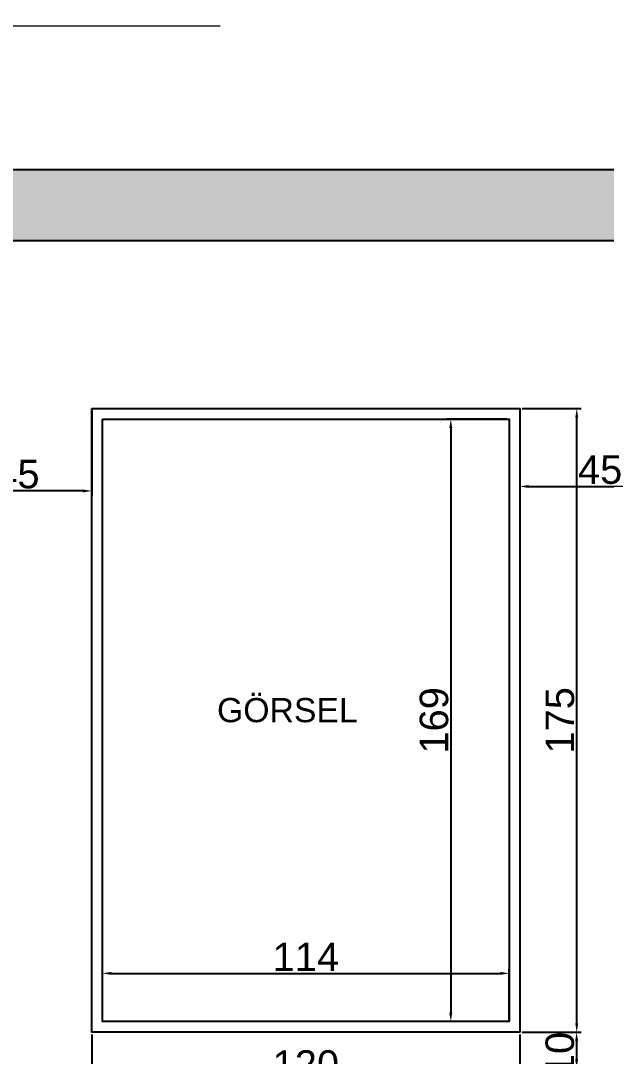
# Model space of a CAD drawing. Header units: millimetres. Extents: x 1287 to 21021, y -1522 to 4173.
# Drawn here: x 9587.9 to 9752.1, y 3366.2 to 3656.7 of the extents above; entities that cross this region are included whole.
import ezdxf

# ---------------------------------------------------------------- set-up
doc = ezdxf.new("R2010")
doc.units = ezdxf.units.MM
doc.layers.add('BİLGİ', color=2, linetype='Continuous', lineweight=20)
doc.layers.add('ÖLÇÜ', color=40, linetype='Continuous', lineweight=5)
doc.styles.get("Standard").update_dxf_attribs({"font": 'arial.ttf'})
doc.dimstyles.new('ISO-25', dxfattribs={"dimtxt": 2.5, "dimasz": 2.5, "dimexe": 1.25, "dimexo": 0.625, "dimtad": 1, "dimtxsty": 'Standard', "dimcen": 2.5, "dimadec": 0, "dimazin": 0, "dimtfac": 1, "dimtmove": 0, "dimatfit": 3, "dimfxl": 1, "dimarcsym": 0})

# ---------------------------------------------------------------- blocks, each defined once
blk = doc.blocks.new('*D265')
at = {"layer": 'Defpoints', "color": 0, "transparency": 16777216}
for p in [(9727.85, 3547.98), (9743.8, 3547.98), (9727.85, 3372.98)]:
    blk.add_point(p, dxfattribs=at)
at = {"layer": 'ÖLÇÜ', "color": 0, "lineweight": -2, "transparency": 16777216}
for p, q in [((9728.48, 3547.98), (9745.05, 3547.98)), ((9743.8, 3375.48), (9743.8, 3545.48)), ((9728.48, 3372.98), (9745.05, 3372.98))]:
    blk.add_line(p, q, dxfattribs=at)
at = {"layer": 'ÖLÇÜ', "color": 0, "transparency": 16777216}
for points in [[(9743.39, 3545.48), (9744.22, 3545.48), (9743.8, 3547.98)], [(9743.39, 3375.48), (9744.22, 3375.48), (9743.8, 3372.98)]]:
    blk.add_solid(points, dxfattribs=at)
at = {"layer": 'ÖLÇÜ', "color": 0, "lineweight": 0, "transparency": 16777216, "insert": (9739.12, 3460.48), "char_height": 8, "attachment_point": 5, "rotation": 90}
blk.add_mtext('175', dxfattribs=at)
blk = doc.blocks.new('*D266')
at = {"layer": 'Defpoints', "color": 0, "transparency": 16777216}
for p in [(9607.85, 3372.98), (9727.85, 3372.98), (9607.85, 3359.2)]:
    blk.add_point(p, dxfattribs=at)
at = {"layer": 'ÖLÇÜ', "color": 0, "lineweight": -2, "transparency": 16777216}
for p, q in [((9607.85, 3372.35), (9607.85, 3357.95)), ((9727.85, 3372.35), (9727.85, 3357.95)), ((9725.35, 3359.2), (9610.35, 3359.2))]:
    blk.add_line(p, q, dxfattribs=at)
at = {"layer": 'ÖLÇÜ', "color": 0, "transparency": 16777216}
for points in [[(9610.35, 3359.62), (9610.35, 3358.79), (9607.85, 3359.2)], [(9725.35, 3359.62), (9725.35, 3358.79), (9727.85, 3359.2)]]:
    blk.add_solid(points, dxfattribs=at)
at = {"layer": 'ÖLÇÜ', "color": 0, "lineweight": 0, "transparency": 16777216, "insert": (9667.85, 3363.88), "char_height": 8, "attachment_point": 5}
blk.add_mtext('120', dxfattribs=at)
blk = doc.blocks.new('*D267')
at = {"layer": 'Defpoints', "color": 0, "transparency": 16777216}
for p in [(9724.85, 3389.51), (9610.85, 3375.98), (9724.85, 3375.98)]:
    blk.add_point(p, dxfattribs=at)
at = {"layer": 'ÖLÇÜ', "color": 0, "lineweight": -2, "transparency": 16777216}
for p, q in [((9610.85, 3376.6), (9610.85, 3390.76)), ((9724.85, 3376.6), (9724.85, 3390.76)), ((9613.35, 3389.51), (9722.35, 3389.51))]:
    blk.add_line(p, q, dxfattribs=at)
at = {"layer": 'ÖLÇÜ', "color": 0, "transparency": 16777216}
for points in [[(9613.35, 3389.93), (9613.35, 3389.09), (9610.85, 3389.51)], [(9722.35, 3389.93), (9722.35, 3389.09), (9724.85, 3389.51)]]:
    blk.add_solid(points, dxfattribs=at)
at = {"layer": 'ÖLÇÜ', "color": 0, "lineweight": 0, "transparency": 16777216, "insert": (9667.85, 3394.13), "char_height": 8, "attachment_point": 5}
blk.add_mtext('114', dxfattribs=at)
blk = doc.blocks.new('*D268')
at = {"layer": 'Defpoints', "color": 0, "transparency": 16777216}
for p in [(9724.85, 3544.98), (9708.49, 3375.98), (9724.85, 3375.98)]:
    blk.add_point(p, dxfattribs=at)
at = {"layer": 'ÖLÇÜ', "color": 0, "lineweight": -2, "transparency": 16777216}
for p, q in [((9724.23, 3544.98), (9707.24, 3544.98)), ((9708.49, 3542.48), (9708.49, 3378.48)), ((9724.23, 3375.98), (9707.24, 3375.98))]:
    blk.add_line(p, q, dxfattribs=at)
at = {"layer": 'ÖLÇÜ', "color": 0, "transparency": 16777216}
for points in [[(9708.07, 3542.48), (9708.9, 3542.48), (9708.49, 3544.98)], [(9708.07, 3378.48), (9708.9, 3378.48), (9708.49, 3375.98)]]:
    blk.add_solid(points, dxfattribs=at)
at = {"layer": 'ÖLÇÜ', "color": 0, "lineweight": 0, "transparency": 16777216, "insert": (9703.81, 3460.48), "char_height": 8, "attachment_point": 5, "rotation": 90}
blk.add_mtext('169', dxfattribs=at)
blk = doc.blocks.new('*D273')
at = {"layer": 'Defpoints', "color": 0, "transparency": 16777216}
for p in [(9727.85, 3372.98), (9727.85, 3362.94), (9743.77, 3362.94)]:
    blk.add_point(p, dxfattribs=at)
at = {"layer": 'ÖLÇÜ', "color": 0, "lineweight": -2, "transparency": 16777216}
for p, q in [((9728.48, 3372.98), (9745.02, 3372.98)), ((9743.77, 3370.48), (9743.77, 3365.44)), ((9728.48, 3362.94), (9745.02, 3362.94))]:
    blk.add_line(p, q, dxfattribs=at)
at = {"layer": 'ÖLÇÜ', "color": 0, "transparency": 16777216}
for points in [[(9743.36, 3370.48), (9744.19, 3370.48), (9743.77, 3372.98)], [(9743.36, 3365.44), (9744.19, 3365.44), (9743.77, 3362.94)]]:
    blk.add_solid(points, dxfattribs=at)
at = {"layer": 'ÖLÇÜ', "color": 0, "lineweight": 0, "transparency": 16777216, "insert": (9739.09, 3366.89), "char_height": 8, "attachment_point": 5, "rotation": 90}
blk.add_mtext('{\\fArial|b0|i0|c162|p34;10}', dxfattribs=at)
blk = doc.blocks.new('*D286')
at = {"layer": 'Defpoints', "color": 0, "transparency": 16777216}
for p in [(9727.85, 3547.98), (9772.85, 3547.98), (9772.85, 3526.09)]:
    blk.add_point(p, dxfattribs=at)
at = {"layer": 'ÖLÇÜ', "color": 0, "lineweight": -2, "transparency": 16777216}
for p, q in [((9727.85, 3547.35), (9727.85, 3524.84)), ((9772.85, 3547.35), (9772.85, 3524.84)), ((9730.35, 3526.09), (9770.35, 3526.09))]:
    blk.add_line(p, q, dxfattribs=at)
at = {"layer": 'ÖLÇÜ', "color": 0, "transparency": 16777216}
for points in [[(9730.35, 3526.5), (9730.35, 3525.67), (9727.85, 3526.09)], [(9770.35, 3526.5), (9770.35, 3525.67), (9772.85, 3526.09)]]:
    blk.add_solid(points, dxfattribs=at)
at = {"layer": 'ÖLÇÜ', "color": 0, "lineweight": 0, "transparency": 16777216, "insert": (9750.35, 3530.77), "char_height": 8, "attachment_point": 5}
blk.add_mtext('45', dxfattribs=at)
blk = doc.blocks.new('*D287')
at = {"layer": 'Defpoints', "color": 0, "transparency": 16777216}
for p in [(9566.1, 3547.98), (9607.85, 3547.98), (9566.1, 3524.84)]:
    blk.add_point(p, dxfattribs=at)
at = {"layer": 'ÖLÇÜ', "color": 0, "lineweight": -2, "transparency": 16777216}
for p, q in [((9566.1, 3547.35), (9566.1, 3523.59)), ((9607.85, 3547.35), (9607.85, 3523.59)), ((9605.35, 3524.84), (9568.6, 3524.84))]:
    blk.add_line(p, q, dxfattribs=at)
at = {"layer": 'ÖLÇÜ', "color": 0, "transparency": 16777216}
for points in [[(9568.6, 3525.25), (9568.6, 3524.42), (9566.1, 3524.84)], [(9605.35, 3525.25), (9605.35, 3524.42), (9607.85, 3524.84)]]:
    blk.add_solid(points, dxfattribs=at)
at = {"layer": 'ÖLÇÜ', "color": 0, "lineweight": 0, "transparency": 16777216, "insert": (9586.98, 3529.52), "char_height": 8, "attachment_point": 5}
blk.add_mtext('{\\fArial|b0|i0|c162|p34;45}', dxfattribs=at)

msp = doc.modelspace()

# ---------------------------------------------------------------- hatches: boundary and pattern name
h = msp.add_hatch(color=256)
h.dxf.hatch_style = 1
h.paths.add_polyline_path([(10598.775, 584.53), (10598.775, 4059.675), (5942.638, 4059.675), (5942.638, 584.53)])
h.paths.add_polyline_path([(5962.638, 604.53), (5962.638, 4039.675), (10578.775, 4039.675), (10578.775, 604.53)], flags=16)
h.paths.add_polyline_path([(6519.893, 778.27), (6520.667, 3865.935), (6536.057, 3865.935), (6535.283, 778.27)], flags=0)
h.paths.add_polyline_path([(6015.638, 1487.424), (6015.635, 1502.885), (6468.358, 1502.885), (6468.358, 1487.495)], flags=0)
h.paths.add_polyline_path([(6080.278, 1558.408), (6080.278, 1881.292), (6183.601, 1881.292), (6183.601, 1558.408)], flags=0)
h.paths.add_polyline_path([(6071.667, 1891.8), (6037.227, 1891.8), (6054.447, 1921.935)], flags=0)
h.paths.add_polyline_path([(6015.635, 1969.703), (6015.638, 1985.164), (6468.358, 1985.093), (6468.358, 1969.703)], flags=0)
h.paths.add_polyline_path([(6015.521, 2302.178), (6015.523, 2317.639), (6468.243, 2317.568), (6468.243, 2302.178)], flags=0)
h.paths.add_polyline_path([(6015.556, 2537.898), (6015.558, 2553.359), (6468.278, 2553.288), (6468.278, 2537.898)], flags=0)
h.paths.add_polyline_path([(6015.591, 2763.088), (6015.594, 2778.549), (6468.313, 2778.478), (6468.313, 2763.088)], flags=0)
h.paths.add_polyline_path([(6015.635, 2988.278), (6015.638, 3003.739), (6468.358, 3003.668), (6468.358, 2988.278)], flags=0)
h.paths.add_polyline_path([(6015.635, 3269.753), (6015.638, 3285.214), (6468.358, 3285.143), (6468.358, 3269.753)], flags=0)
h.paths.add_polyline_path([(6015.635, 3569.858), (6015.638, 3585.319), (6468.358, 3585.248), (6468.358, 3569.858)], flags=0)
h.paths.add_polyline_path([(6011.198, 802.859), (6502.295, 802.859), (6502.295, 1366.204), (6011.198, 1366.204)], flags=8)
h.paths.add_polyline_path([(6032.866, 1386.231), (6154.175, 1386.231), (6154.175, 1444.648), (6032.866, 1444.648)], flags=8)
h.paths.add_polyline_path([(6083.249, 2022.59), (6419.744, 2022.59), (6419.744, 2188.638), (6083.249, 2188.638)], flags=8)
h.paths.add_polyline_path([(6032.989, 3510.142), (6274.583, 3510.142), (6274.583, 3568.56), (6032.989, 3568.56)], flags=8)
h.paths.add_polyline_path([(6192.211, 1890.769), (6318.904, 1890.769), (6318.904, 1916.599), (6192.211, 1916.599)], flags=8)
h.paths.add_polyline_path([(6096.728, 1889.902), (6173.401, 1889.902), (6173.401, 1915.733), (6096.728, 1915.733)], flags=8)
h.paths.add_polyline_path([(6219.686, 3657.173), (6505.428, 3657.173), (6505.428, 3704.638), (6219.686, 3704.638)], flags=8)
h = msp.add_hatch(color=256)
h.dxf.hatch_style = 1
h.paths.add_polyline_path([(9961.62, 3594.978), (9961.62, 3614.978), (8961.553, 3614.978), (8961.553, 3259.978), (9981.62, 3259.978), (9981.62, 3279.978), (8976.559, 3279.978), (8976.559, 3594.978)])

# ---------------------------------------------------------------- linework, layer by layer
for points in [[(8976.559, 3279.978), (9981.62, 3279.978), (9981.62, 3259.978), (8961.553, 3259.978), (8961.553, 3614.978), (9961.62, 3614.978), (9961.62, 3594.978), (8976.559, 3594.978)], [(9607.854, 3547.978), (9727.854, 3547.978), (9727.854, 3372.978), (9607.854, 3372.978)], [(9610.854, 3544.978), (9724.854, 3544.978), (9724.854, 3375.978), (9610.854, 3375.978)]]:
    msp.add_lwpolyline(points, close=True)
at = {"layer": 'BİLGİ', "color": 1, "ltscale": 2}
msp.add_lwpolyline([(9381.709, 3655.288), (9643.835, 3655.288)], dxfattribs=at)

# ---------------------------------------------------------------- texts
msp.add_text('GÖRSEL', height=6.776).set_placement((9642.944, 3459.965))

# ---------------------------------------------------------------- dimensions: what is measured, and where the dimension line sits
at = {"layer": 'ÖLÇÜ', "lineweight": 0}
dim = msp.add_linear_dim(base=(9566.102, 3524.836), p1=(9607.854, 3547.978), p2=(9566.102, 3547.978), text='{\\fArial|b0|i0|c162|p34;45}', dimstyle='ISO-25', override={"dimtxt": 8}, dxfattribs=at)
dim.commit()
dim.dimension.update_dxf_attribs({"geometry": '*D287', "text_midpoint": (9586.978, 3529.516)})
for base, p1, p2, picture, middle in [((9743.804, 3547.978), (9727.854, 3372.978), (9727.854, 3547.978), '*D265', (9739.124, 3460.478)), ((9708.487, 3375.978), (9724.854, 3544.978), (9724.854, 3375.978), '*D268', (9703.807, 3460.478))]:
    dim = msp.add_linear_dim(base=base, p1=p1, p2=p2, angle=90, dimstyle='ISO-25', override={"dimtxt": 8}, dxfattribs=at)
    dim.commit()
    dim.dimension.update_dxf_attribs({"geometry": picture, "text_midpoint": middle})
for base, p1, p2, picture, middle in [((9772.851, 3526.086), (9727.854, 3547.978), (9772.851, 3547.978), '*D286', (9750.353, 3530.766)), ((9724.854, 3389.51), (9610.854, 3375.978), (9724.854, 3375.978), '*D267', (9667.854, 3394.135))]:
    dim = msp.add_linear_dim(base=base, p1=p1, p2=p2, dimstyle='ISO-25', override={"dimtxt": 8}, dxfattribs=at)
    dim.commit()
    dim.dimension.update_dxf_attribs({"geometry": picture, "text_midpoint": middle})
dim = msp.add_linear_dim(base=(9607.854, 3359.204), p1=(9727.854, 3372.978), p2=(9607.854, 3372.978), dimstyle='ISO-25', override={"dimtxt": 8}, dxfattribs=at)
dim.commit()
dim.dimension.update_dxf_attribs({"geometry": '*D266', "text_midpoint": (9667.854, 3359.204), "dimtype": 160})
dim = msp.add_linear_dim(base=(9743.772, 3362.941), p1=(9727.854, 3372.978), p2=(9727.854, 3362.941), angle=90, text='{\\fArial|b0|i0|c162|p34;10}', dimstyle='ISO-25', override={"dimtxt": 8}, dxfattribs=at)
dim.commit()
dim.dimension.update_dxf_attribs({"geometry": '*D273', "text_midpoint": (9743.772, 3366.891), "dimtype": 160})

doc.saveas('drawing.dxf')
